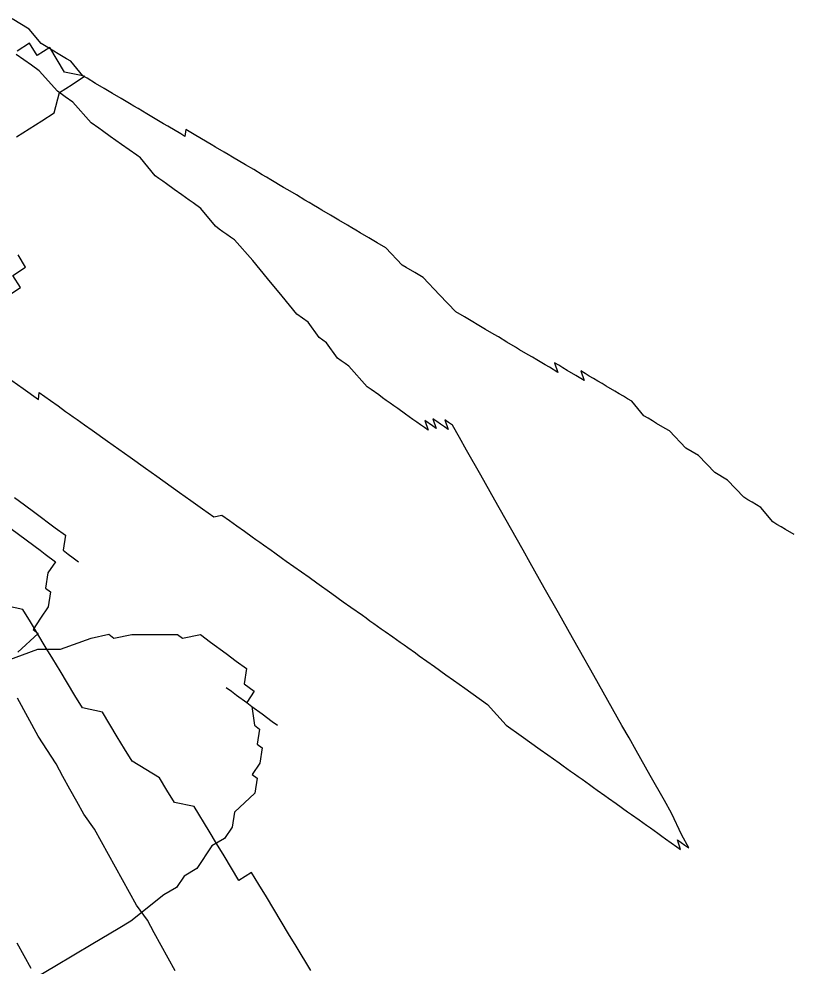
# Model space of a CAD drawing. Extents: x 444 to 702, y 138 to 554.
# Drawn here: x 640.8 to 692.5, y 246.7 to 310 of the extents above; entities that cross this region are included whole.
import ezdxf

# ---------------------------------------------------------------- set-up
doc = ezdxf.new("R2010")
doc.units = 0

msp = doc.modelspace()

# ---------------------------------------------------------------- linework, layer by layer
at = {"layer": '1', "color": 252}
for points in [[(692.489, 275.594, 427.137), (692.489, 275.594, 427.137), (692.489, 275.594, 427.137), (692.489, 275.594, 427.137), (692.489, 275.594, 427.137), (692.489, 275.594, 427.137), (692.489, 275.594, 427.137), (692.489, 275.594, 427.137), (692.489, 275.594, 427.137), (692.489, 275.594, 427.137), (692.489, 275.594, 427.137), (692.489, 275.594, 427.137), (692.489, 275.594, 427.137), (691.918, 275.929, 425.251), (691.918, 275.929, 425.251), (691.635, 276.102, 424.308), (691.35, 276.271, 423.363), (691.067, 276.438, 422.417), (691.067, 276.438, 422.417), (690.267, 277.411, 421.777), (689.979, 277.58, 420.826), (689.979, 277.58, 420.826), (689.696, 277.747, 419.889), (689.696, 277.747, 419.889), (689.411, 277.913, 418.941), (689.131, 278.083, 418.002), (688.039, 279.219, 416.407), (687.192, 279.725, 413.577), (686.105, 280.864, 411.99), (685.258, 281.366, 409.155), (684.173, 282.512, 407.567), (684.173, 282.512, 407.567), (684.173, 282.512, 407.567), (683.883, 282.678, 406.622), (683.319, 283.016, 404.736), (683.036, 283.186, 403.785), (682.752, 283.353, 402.844), (682.469, 283.52, 401.905), (681.658, 284.486, 401.255), (681.379, 284.653, 400.312), (681.099, 284.825, 399.365), (680.816, 284.992, 398.425), (680.527, 285.161, 397.479), (679.96, 285.498, 395.586), (679.96, 285.498, 395.586), (679.672, 285.666, 394.645), (679.394, 285.833, 393.705), (679.109, 286.006, 392.761), (678.822, 286.168, 391.814), (678.54, 286.341, 390.872), (678.54, 286.341, 390.872), (678.255, 286.509, 389.928), (678.491, 285.878, 388.687), (677.921, 286.213, 386.803), (677.354, 286.549, 384.908), (677.067, 286.716, 383.963), (676.785, 286.887, 383.026), (676.496, 287.051, 382.079), (676.496, 287.051, 382.079), (676.731, 286.417, 380.839), (676.164, 286.757, 378.948), (675.878, 286.923, 378.004), (675.311, 287.261, 376.113), (675.033, 287.43, 375.174), (674.743, 287.596, 374.221), (674.175, 287.93, 372.339), (673.895, 288.095, 371.395), (673.323, 288.44, 369.509), (672.756, 288.777, 367.618), (672.477, 288.945, 366.676), (671.905, 289.284, 364.788), (671.336, 289.62, 362.898), (671.052, 289.79, 361.952), (670.486, 290.123, 360.065), (669.914, 290.457, 358.181), (668.827, 291.6, 356.588), (667.745, 292.737, 355.005), (667.175, 293.076, 353.112), (666.608, 293.413, 351.226), (666.325, 293.58, 350.279), (665.24, 294.72, 348.688), (664.671, 295.055, 346.805), (664.099, 295.391, 344.908), (663.531, 295.725, 343.021), (663.531, 295.725, 343.021), (663.244, 295.895, 342.082), (662.965, 296.064, 341.137), (662.676, 296.235, 340.193), (662.109, 296.572, 338.298), (661.547, 296.903, 336.416), (660.979, 297.242, 334.531), (660.693, 297.415, 333.584), (660.411, 297.581, 332.641), (660.125, 297.749, 331.695), (659.842, 297.915, 330.753), (659.272, 298.256, 328.865), (658.702, 298.588, 326.978), (658.417, 298.754, 326.032), (657.57, 299.267, 323.204), (657.284, 299.431, 322.256), (656.997, 299.599, 321.311), (656.434, 299.943, 319.427), (655.867, 300.271, 317.532), (655.013, 300.779, 314.7), (654.726, 300.947, 313.76), (654.448, 301.118, 312.82), (653.876, 301.452, 310.927), (653.593, 301.62, 309.98), (653.309, 301.788, 309.04), (652.46, 302.294, 306.209), (651.888, 302.63, 304.319), (651.833, 302.164, 302.131), (651.551, 302.329, 301.19), (650.702, 302.837, 298.362), (650.411, 303.011, 297.415), (649.846, 303.344, 295.527), (649.285, 303.677, 293.639), (648.714, 304.015, 291.75), (648.424, 304.185, 290.809), (648.143, 304.354, 289.86), (647.572, 304.69, 287.972), (647.01, 305.026, 286.084), (646.442, 305.363, 284.198), (645.868, 305.699, 282.309), (645.305, 306.038, 280.417), (645.305, 306.038, 280.417), (645.016, 306.208, 279.474), (645.016, 306.208, 279.474), (644.216, 307.171, 278.83), (643.936, 307.34, 277.886), (643.363, 307.68, 275.996), (643.081, 307.849, 275.054), (642.797, 308.017, 274.108), (642.797, 308.017, 274.108), (642.234, 308.355, 272.227), (641.429, 309.324, 271.579), (640.293, 309.998, 267.806)], [(640.592, 302.135, 22.878), (641.427, 302.667, 22.801), (641.427, 302.667, 22.801), (642.275, 303.208, 22.716), (642.275, 303.208, 22.716), (643.111, 303.739, 22.628), (643.111, 303.739, 22.628), (643.456, 305.098, 22.836), (644.298, 305.634, 22.753), (645.138, 306.176, 22.677), (645.138, 306.176, 22.677), (645.138, 306.176, 22.677), (645.138, 306.176, 22.677), (645.138, 306.176, 22.677), (645.138, 306.176, 22.677), (645.138, 306.176, 22.677), (645.138, 306.176, 22.677), (645.138, 306.176, 22.677), (645.138, 306.176, 22.677), (645.138, 306.176, 22.677), (645.138, 306.176, 22.677), (645.138, 306.176, 22.677), (645.138, 306.176, 22.677), (645.138, 306.176, 22.677), (645.138, 306.176, 22.677), (643.805, 306.455, 23.04), (643.307, 307.274, 23.336), (643.307, 307.274, 23.336), (642.811, 308.088, 23.617), (642.811, 308.088, 23.617), (641.972, 307.558, 23.698), (641.972, 307.558, 23.698), (641.972, 307.558, 23.698), (641.47, 308.378, 23.986), (641.47, 308.378, 23.986), (641.47, 308.378, 23.986), (641.47, 308.378, 23.986), (640.635, 307.838, 24.064)], [(640.286, 285.871, 241.934), (641.047, 285.332, 244.787), (642.056, 284.608, 248.583), (642.096, 285.08, 250.769), (642.857, 284.54, 253.621), (643.364, 284.179, 255.525), (643.868, 283.816, 257.425), (644.123, 283.638, 258.373), (644.376, 283.456, 259.328), (644.631, 283.276, 260.279), (644.631, 283.276, 260.279), (645.136, 282.917, 262.181), (645.646, 282.555, 264.075), (646.655, 281.832, 267.871), (647.417, 281.291, 270.729), (648.177, 280.753, 273.577), (649.192, 280.029, 277.382), (649.95, 279.489, 280.23), (651.472, 278.4, 285.933), (652.235, 277.859, 288.787), (652.997, 277.321, 291.638), (653.753, 276.78, 294.494), (654.291, 276.891, 298.576), (654.803, 276.531, 300.476), (655.308, 276.171, 302.374), (655.817, 275.811, 304.28), (656.324, 275.444, 306.181), (656.577, 275.266, 307.134), (656.831, 275.085, 308.082), (656.831, 275.085, 308.082), (657.081, 274.909, 309.03), (657.586, 274.546, 310.932), (657.843, 274.368, 311.884), (658.352, 274.005, 313.781), (658.601, 273.824, 314.737), (659.106, 273.462, 316.63), (659.616, 273.099, 318.535), (660.127, 272.745, 320.445), (660.632, 272.376, 322.342), (661.645, 271.656, 326.136), (662.398, 271.116, 328.99), (662.91, 270.756, 330.888), (663.677, 270.215, 333.747), (663.924, 270.032, 334.695), (664.179, 269.848, 335.648), (664.433, 269.666, 336.594), (664.433, 269.666, 336.594), (664.433, 269.666, 336.594), (664.684, 269.491, 337.545), (664.936, 269.31, 338.494), (664.936, 269.31, 338.494), (665.195, 269.13, 339.449), (665.701, 268.768, 341.352), (665.701, 268.768, 341.352), (665.956, 268.589, 342.301), (666.21, 268.406, 343.253), (666.459, 268.228, 344.206), (666.713, 268.05, 345.151), (667.218, 267.692, 347.05), (667.474, 267.504, 348), (668.483, 266.782, 351.802), (669.246, 266.243, 354.651), (669.751, 265.878, 356.558), (670.516, 265.341, 359.409), (672.034, 264.258, 365.113), (673.268, 262.882, 367.674), (674.278, 262.16, 371.477), (675.551, 261.256, 376.233), (676.053, 260.897, 378.13), (676.814, 260.354, 380.983), (677.072, 260.173, 381.935), (677.325, 259.991, 382.888), (677.325, 259.991, 382.888), (677.325, 259.991, 382.888), (677.571, 259.812, 383.836), (677.571, 259.812, 383.836), (677.83, 259.627, 384.787), (678.079, 259.45, 385.738), (678.337, 259.271, 386.691), (678.337, 259.271, 386.691), (678.84, 258.907, 388.584), (679.097, 258.725, 389.539), (679.349, 258.547, 390.49), (679.858, 258.191, 392.394), (680.112, 258.007, 393.339), (680.621, 257.646, 395.245), (681.38, 257.101, 398.097), (681.634, 256.925, 399.042), (682.141, 256.564, 400.945), (682.392, 256.382, 401.895), (682.392, 256.382, 401.895), (682.646, 256.2, 402.847), (682.901, 256.019, 403.797), (682.901, 256.019, 403.797), (683.403, 255.66, 405.697), (683.657, 255.477, 406.647), (683.913, 255.299, 407.604), (684.672, 254.759, 410.451), (684.921, 254.575, 411.4), (684.709, 255.228, 412.638), (684.957, 255.051, 413.586), (685.207, 254.871, 414.53), (685.207, 254.871, 414.53), (685.207, 254.871, 414.53), (685.47, 254.688, 415.483), (685.47, 254.688, 415.483), (685.47, 254.688, 415.483), (685.47, 254.688, 415.483), (685.47, 254.688, 415.483), (685.47, 254.688, 415.483), (685.47, 254.688, 415.483), (685.47, 254.688, 415.483), (685.47, 254.688, 415.483), (685.47, 254.688, 415.483), (685.47, 254.688, 415.483), (685.47, 254.688, 415.483), (684.998, 255.527, 415.772), (684.304, 257.012, 417.286), (683.833, 257.848, 417.567), (682.896, 259.512, 418.145), (681.949, 261.184, 418.705), (681.477, 262.026, 418.994), (681.006, 262.853, 419.281), (680.058, 264.527, 419.844), (679.118, 266.197, 420.413), (678.175, 267.872, 420.984), (677.707, 268.702, 421.268), (676.763, 270.373, 421.831), (675.82, 272.042, 422.407), (674.871, 273.712, 422.971), (674.871, 273.712, 422.971), (674.402, 274.548, 423.261), (673.938, 275.386, 423.539), (672.517, 277.888, 424.395), (671.577, 279.557, 424.964), (670.632, 281.228, 425.535), (670.161, 282.063, 425.82), (670.161, 282.063, 425.82), (669.691, 282.897, 426.098), (669.691, 282.897, 426.098), (669.691, 282.897, 426.098), (669.691, 282.897, 426.098), (669.691, 282.897, 426.098), (669.691, 282.897, 426.098), (669.435, 283.078, 425.15), (669.435, 283.078, 425.15), (669.435, 283.078, 425.15), (669.435, 283.078, 425.15), (669.435, 283.078, 425.15), (669.435, 283.078, 425.15), (669.435, 283.078, 425.15), (669.435, 283.078, 425.15), (669.182, 283.258, 424.201), (669.182, 283.258, 424.201), (669.402, 282.607, 422.963), (669.402, 282.607, 422.963), (669.148, 282.788, 422.019), (669.148, 282.788, 422.019), (668.898, 282.964, 421.067), (668.644, 283.142, 420.117), (668.387, 283.32, 419.167), (668.609, 282.671, 417.934), (668.358, 282.856, 416.986), (667.846, 283.215, 415.079), (668.065, 282.561, 413.842), (668.065, 282.561, 413.842), (667.817, 282.742, 412.894), (667.56, 282.922, 411.947), (667.56, 282.922, 411.947), (667.306, 283.101, 410.992), (667.048, 283.277, 410.04), (666.801, 283.46, 409.092), (666.547, 283.637, 408.142), (666.037, 284, 406.239), (665.783, 284.186, 405.287), (665.534, 284.363, 404.337), (665.273, 284.545, 403.381), (665.021, 284.726, 402.434), (664.77, 284.907, 401.493), (664.266, 285.268, 399.585), (664.006, 285.447, 398.642), (662.78, 286.822, 396.07), (662.519, 287.005, 395.115), (662.267, 287.184, 394.165), (662.267, 287.184, 394.165), (662.018, 287.367, 393.217), (661.289, 288.383, 392.549), (660.792, 288.737, 390.653), (660.059, 289.757, 389.986), (659.299, 290.299, 387.134), (658.328, 291.493, 385.52), (657.339, 292.689, 383.896), (656.359, 293.885, 382.285), (655.132, 295.262, 379.715), (654.88, 295.441, 378.767), (654.88, 295.441, 378.767), (654.88, 295.441, 378.767), (654.629, 295.623, 377.816), (654.371, 295.801, 376.863), (654.119, 295.981, 375.913), (653.867, 296.168, 374.965), (652.888, 297.361, 373.348), (652.382, 297.721, 371.445), (652.127, 297.897, 370.498), (651.871, 298.079, 369.545), (651.624, 298.261, 368.597), (651.113, 298.623, 366.696), (650.608, 298.987, 364.791), (650.352, 299.167, 363.841), (650.102, 299.346, 362.894), (649.844, 299.526, 361.942), (648.87, 300.721, 360.328), (648.617, 300.9, 359.377), (648.105, 301.26, 357.474), (647.604, 301.622, 355.57), (646.841, 302.166, 352.722), (646.336, 302.524, 350.818), (646.079, 302.71, 349.87), (645.572, 303.069, 347.967), (644.344, 304.445, 345.403), (643.837, 304.803, 343.498), (643.331, 305.171, 341.599), (642.099, 306.544, 339.032), (641.59, 306.904, 337.131), (640.575, 307.629, 333.333)], [(640.011, 291.53, 20.791), (640.85, 292.07, 20.702), (640.355, 292.89, 20.993), (641.188, 293.426, 20.912), (641.188, 293.426, 20.912), (641.188, 293.426, 20.912), (640.7, 294.249, 21.2)], [(640.45, 278.073, 11.966), (641.134, 277.571, 13.777), (641.818, 277.063, 15.589), (643.183, 276.054, 19.21), (643.865, 275.548, 21.02), (643.703, 274.542, 23.012), (644.041, 274.287, 23.916), (644.384, 274.034, 24.821), (644.725, 273.781, 25.727), (644.725, 273.781, 25.727)], [(640.125, 276.059, 15.946), (640.808, 275.556, 17.756), (641.149, 275.302, 18.662), (641.83, 274.796, 20.474), (642.172, 274.545, 21.378), (642.512, 274.292, 22.282), (643.195, 273.784, 24.095), (642.691, 273.031, 25.178), (642.528, 272.023, 27.167), (642.869, 271.773, 28.074), (642.705, 270.766, 30.064), (642.2, 270.011, 31.148), (641.696, 269.255, 32.232), (642.036, 269.002, 33.139), (640.685, 267.747, 34.401)], [(660.238, 246.498, 6.643), (659.248, 248.134, 7.216), (658.753, 248.957, 7.5), (658.261, 249.779, 7.788), (657.766, 250.601, 8.076), (657.269, 251.415, 8.364), (656.772, 252.237, 8.651), (656.283, 253.056, 8.938), (655.433, 252.521, 9.02), (654.945, 253.341, 9.309), (654.442, 254.163, 9.597), (654.442, 254.163, 9.597), (653.949, 254.978, 9.877), (653.949, 254.978, 9.877), (653.455, 255.8, 10.165), (652.461, 257.439, 10.74), (651.128, 257.722, 11.11), (650.632, 258.541, 11.398), (650.136, 259.365, 11.692), (648.306, 260.47, 12.347), (647.809, 261.286, 12.63), (647.314, 262.104, 12.918), (646.818, 262.926, 13.209), (646.324, 263.744, 13.492), (646.324, 263.744, 13.492), (644.987, 264.031, 13.861), (644.987, 264.031, 13.861), (644.496, 264.849, 14.146), (643.997, 265.67, 14.438), (643.997, 265.67, 14.438), (643.501, 266.496, 14.723), (643.007, 267.311, 15.008), (642.512, 268.129, 15.297), (642.512, 268.129, 15.297), (642.014, 268.951, 15.585), (642.014, 268.951, 15.585), (641.518, 269.766, 15.87), (641.024, 270.59, 16.16), (639.686, 270.877, 16.528)], [(639.969, 267.189, -9.668), (642.005, 267.941, -9.12), (643.533, 267.938, -7.486), (645.566, 268.689, -6.94), (646.754, 268.939, -6.213), (647.096, 268.686, -5.307), (648.284, 268.935, -4.582), (649.811, 268.933, -2.948), (651.341, 268.929, -1.317), (651.682, 268.675, -0.413), (652.87, 268.926, 0.314), (653.551, 268.42, 2.127), (654.576, 267.66, 4.842), (655.258, 267.156, 6.652), (655.941, 266.651, 8.464), (655.779, 265.644, 10.453), (656.461, 265.14, 12.264), (655.955, 264.385, 13.347), (656.297, 264.13, 14.254), (656.979, 263.625, 16.064), (657.661, 263.122, 17.875), (658.004, 262.868, 18.779)], [(654.59, 265.393, 9.726), (654.59, 265.393, 9.726), (654.932, 265.143, 10.631), (654.932, 265.143, 10.631), (655.273, 264.888, 11.537), (655.955, 264.385, 13.347), (655.955, 264.385, 13.347), (656.297, 264.13, 14.254), (656.473, 262.87, 17.148), (656.815, 262.618, 18.052), (656.652, 261.609, 20.042), (656.993, 261.359, 20.949), (656.829, 260.351, 22.938), (656.324, 259.595, 24.022), (656.665, 259.345, 24.929), (656.503, 258.336, 26.918), (655.15, 257.079, 28.181), (654.986, 256.071, 30.172), (654.482, 255.317, 31.254), (653.636, 254.816, 31.433), (652.626, 253.307, 33.604), (651.779, 252.805, 33.783), (651.275, 252.05, 34.867), (650.427, 251.547, 35.045), (648.23, 249.79, 36.487), (647.383, 249.288, 36.668), (645.692, 248.284, 37.026), (643.154, 246.778, 37.562), (641.459, 245.774, 37.919)], [(651.177, 246.485, 38.563), (649.787, 249.011, 39.382), (649.327, 249.859, 39.65), (648.596, 250.867, 38.974), (648.136, 251.707, 39.243), (648.136, 251.707, 39.243), (647.67, 252.551, 39.522), (647.207, 253.39, 39.793), (646.739, 254.237, 40.069), (646.275, 255.081, 40.339), (646.275, 255.081, 40.339), (645.809, 255.927, 40.612), (645.091, 256.927, 39.938), (644.629, 257.772, 40.21), (644.629, 257.772, 40.21), (644.159, 258.615, 40.482), (643.694, 259.458, 40.755), (643.231, 260.3, 41.024), (642.041, 262.153, 40.618), (640.651, 264.682, 41.435)], [(640.608, 248.355, -18.139), (641.54, 246.669, -18.687)]]:
    msp.add_polyline3d(points, dxfattribs=at)

doc.saveas('drawing.dxf')
